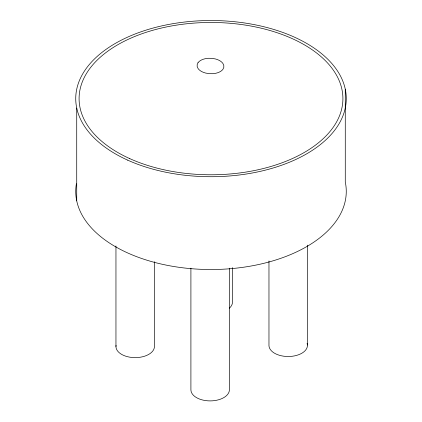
<?xml version="1.0" encoding="UTF-8"?>
<svg xmlns="http://www.w3.org/2000/svg" width="422" height="422" viewBox="0 0 422 422"><rect width="100%" height="100%" fill="white"/><g stroke="black" fill="none" stroke-linecap="round" stroke-linejoin="round"><path stroke-width="0.63" d="M345.275 89.19L345.275 181.987A135.267 78.096 0 0 1 212.514 269.516A135.267 78.096 0 0 1 76.393 183.723M307.427 245.145L307.427 345.054M268.967 260.96L268.967 345.75A19.238 11.109 0 0 0 290.304 356.442A19.238 11.109 0 0 0 307.095 343.318M232.469 267.601L232.469 301.777A19.238 11.109 0 0 1 229.341 308.208M229.389 268.197L229.389 389.791A19.238 11.109 0 0 1 210.151 400.9A19.238 11.109 0 0 1 190.908 389.791L190.908 268.197M154.431 261.724L154.431 346.515A19.238 11.109 0 0 1 134.185 357.608A19.238 11.109 0 0 1 116.061 345.36M115.955 245.952L115.955 346.515M76.725 108.058L76.725 200.861M197.997 62.767L197.153 64.703L197.211 66.723L198.176 68.696A14.485 8.366 0 0 0 205.567 73.043L208.969 73.639L212.472 73.713L215.842 73.264A12.433 7.179 0 0 0 222.985 69.224L223.829 67.293L223.771 65.268L222.805 63.295A14.485 8.366 0 0 0 215.415 58.948L212.013 58.352L208.51 58.278L205.139 58.732A12.433 7.179 0 0 0 197.997 62.767M127.608 160.112A135.267 78.096 0 0 0 344.932 109.572A135.267 78.096 0 0 0 160.46 26.185A135.267 78.096 0 0 0 127.608 160.112M129.681 158.588A131.907 76.155 0 0 0 341.604 109.303A131.907 76.155 0 0 0 161.716 27.984A131.907 76.155 0 0 0 129.681 158.588"/></g></svg>
